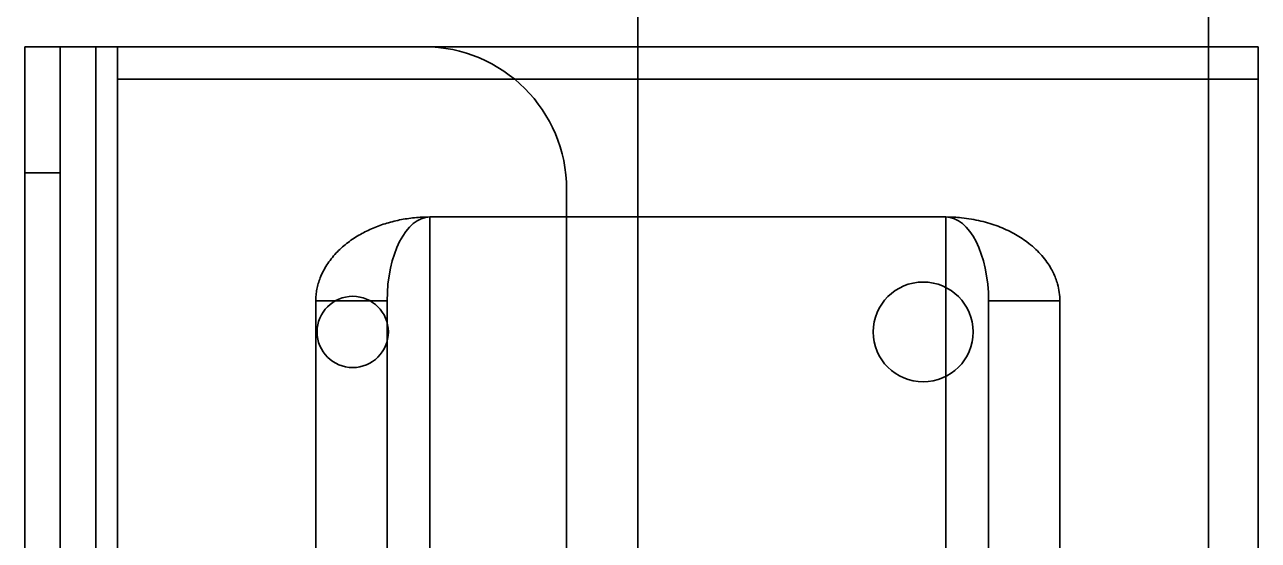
# Model space of a CAD drawing. Header units: millimetres. Extents: x -431 to 3717, y -325 to 2729.
# Drawn here: x 75 to 161.5, y 515.4 to 551.5 of the extents above; entities that cross this region are included whole.
import ezdxf

# ---------------------------------------------------------------- set-up
doc = ezdxf.new("R2010")
doc.units = ezdxf.units.MM

msp = doc.modelspace()

# ---------------------------------------------------------------- linework, layer by layer
at = {"color": 7, "linetype": 'Continuous', "lineweight": 35}
for p, q in [((118.015, 593.2), (118.015, 478)), ((118.015, 593.2), (118.015, 478)), ((158.015, 593.2), (158.015, 478)), ((158.015, 593.2), (158.015, 478)), ((75.015, 550), (80.015, 550)), ((75.015, 550), (75.015, 541.15)), ((75.015, 550), (75.015, 50)), ((77.515, 550), (75.015, 550)), ((75.015, 550), (77.515, 550)), ((77.515, 550), (80.015, 550)), ((77.515, 541.15), (77.515, 550)), ((77.515, 550), (77.515, 50)), ((80.015, 550), (80.015, 50)), ((80.015, 550), (103.015, 550)), ((80.015, 550), (103.015, 550)), ((80.015, 550), (80.015, 50)), ((161.515, 550), (81.515, 550)), ((81.515, 501.711), (81.515, 550)), ((81.515, 550), (81.515, 547.73)), ((161.515, 550), (161.515, 547.73)), ((161.515, 501.711), (161.515, 550)), ((81.515, 499.441), (81.515, 547.73)), ((161.515, 547.73), (81.515, 547.73)), ((161.515, 499.441), (161.515, 547.73)), ((75.015, 541.15), (75.015, 360.573)), ((75.015, 541.15), (77.515, 541.15)), ((77.515, 360.573), (77.515, 541.15)), ((113.015, 540), (113.015, 60)), ((113.015, 540), (113.015, 60)), ((103.429, 337), (103.429, 538.062)), ((139.601, 538.062), (103.429, 538.062)), ((103.429, 337), (103.429, 538.062)), ((139.601, 538.062), (103.429, 538.062)), ((139.601, 337), (139.601, 538.062)), ((139.601, 337), (139.601, 538.062)), ((95.429, 67.828), (95.429, 532.172)), ((100.429, 532.172), (95.429, 532.172)), ((95.429, 532.172), (95.429, 498.8)), ((100.429, 337), (100.429, 532.172)), ((100.429, 532.172), (100.429, 498.8)), ((147.601, 532.172), (142.601, 532.172)), ((142.601, 337), (142.601, 532.172)), ((142.601, 498.8), (142.601, 532.172)), ((147.601, 67.828), (147.601, 532.172)), ((147.601, 498.8), (147.601, 532.172))]:
    msp.add_line(p, q, dxfattribs=at)
for centre, radius in [((138.015, 530), 3.5), ((138.015, 530), 3.5), ((98.015, 530), 2.5), ((98.015, 530), 2.5)]:
    msp.add_circle(centre, radius, dxfattribs=at)
msp.add_arc((103.015, 540), 10, 0, 90, dxfattribs=at)
msp.add_arc((103.015, 540), 10, 0, 90, dxfattribs=at)
for centre, start_param, end_param in [((103.429, 532.172), 0, 1.570796), ((139.601, 532.172), 4.712389, 6.283185)]:
    msp.add_ellipse(centre, major_axis=(0, 5.889), ratio=0.5094, start_param=start_param, end_param=end_param, dxfattribs=at)
for points, knots in [([(103.429, 538.062), (103.25, 538.059), (102.889, 538.054), (102.352, 538.012), (101.822, 537.946), (101.299, 537.854), (100.785, 537.735), (100.281, 537.591), (99.793, 537.423), (99.321, 537.231), (98.871, 537.017), (98.426, 536.774), (97.995, 536.502), (97.581, 536.199), (97.201, 535.877), (96.837, 535.519), (96.498, 535.127), (96.192, 534.697), (95.936, 534.253), (95.74, 533.818), (95.597, 533.397), (95.501, 532.993), (95.441, 532.584), (95.433, 532.31), (95.429, 532.172)], [0, 0, 0, 0, 0.038153, 0.0765744, 0.1148524, 0.1531322, 0.1924275, 0.2317255, 0.271932, 0.3121416, 0.3532381, 0.3943376, 0.4405836, 0.4868335, 0.5340262, 0.5812221, 0.6364818, 0.6917454, 0.7481559, 0.8045691, 0.85311, 0.9016517, 0.9508257, 1, 1, 1, 1]), ([(147.601, 532.172), (147.594, 532.372), (147.578, 532.771), (147.462, 533.303), (147.309, 533.768), (147.136, 534.166), (146.909, 534.584), (146.617, 535.019), (146.244, 535.469), (145.806, 535.903), (145.338, 536.288), (144.856, 536.621), (144.372, 536.908), (143.844, 537.173), (143.28, 537.41), (142.686, 537.613), (142.059, 537.784), (141.398, 537.919), (140.758, 538.006), (140.157, 538.054), (139.787, 538.059), (139.601, 538.062)], [0, 0, 0, 0, 0.071466, 0.14293, 0.191972, 0.241056, 0.290094, 0.349373, 0.408647, 0.469522, 0.530388, 0.578425, 0.626458, 0.675781, 0.725098, 0.773222, 0.82134, 0.87139, 0.921435, 0.960573, 1, 1, 1, 1])]:
    msp.add_open_spline(points, degree=3, knots=knots, dxfattribs=at)

doc.saveas('drawing.dxf')
